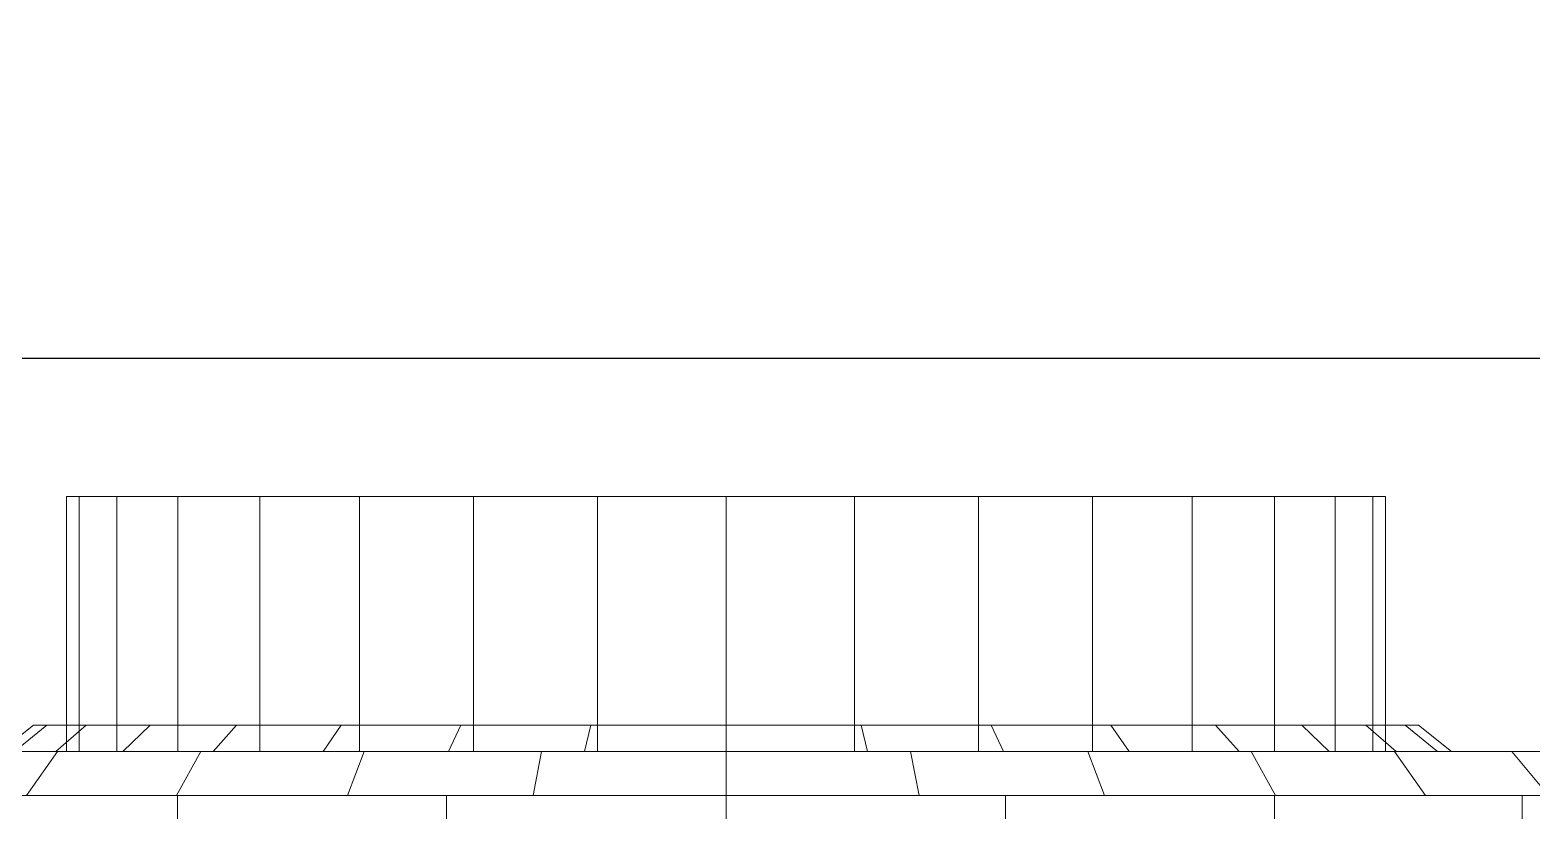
# Model space of a CAD drawing. Header units: millimetres. Extents: x -92759 to 184353, y -15225 to 86714.
# Drawn here: x 57198.5 to 57369.3, y 75073.7 to 75162.5 of the extents above; entities that cross this region are included whole.
import ezdxf

# ---------------------------------------------------------------- set-up
doc = ezdxf.new("R2010")
doc.units = ezdxf.units.MM
for name, color, linetype in [('0-1', 9, 'Continuous'), ('A-_FLORPATT_H-1', 9, 'Continuous'), ('M-ACMV-EAF', 86, 'Continuous')]:
    doc.layers.add(name, color=color, linetype=linetype)
doc.layers.add('M-ACMV_FCU-1', color=86, linetype='Continuous', lineweight=9)

# ---------------------------------------------------------------- blocks, each defined once
blk = doc.blocks.new('A$C3019c3af')
at = {"layer": 'A-_FLORPATT_H-1'}
h = blk.add_hatch(dxfattribs=at)
h.set_pattern_fill('FP_23', color=256, style=0, pattern_type=2)
h.set_pattern_definition([(0, (-26825, 42125), (0, 300), []), (90, (-26825, 42125), (-300, 2e-14), [])])
h.paths.add_polyline_path([(-25089.15, 42483.54), (-25089.99, 42483.54), (-25089.24, 42485.26)])
h.paths.add_polyline_path([(-27725, 41225), (-24975, 41225), (-24975.99, 42189.8), (-25011.02, 42191.3), (-25010.38, 42191.93), (-25012.12, 42193.89), (-25012.12, 42194.54), (-25016.3, 42192.47), (-25016.42, 42191.59), (-25022.18, 42193.81), (-25023.87, 42196.54), (-25025.56, 42200.5), (-25026.87, 42200.79), (-25030, 42200.45), (-25031.4, 42197.48), (-25033.39, 42202.55), (-25031.4, 42204.29), (-25026.87, 42205.91), (-25033.39, 42215.16), (-25035.98, 42221.62), (-25034.88, 42222.57), (-25037.48, 42229.29), (-25037.99, 42229.29), (-25037.99, 42462.45), (-25087.21, 42468.24), (-25089.08, 42478.93), (-25089.99, 42630.95), (-25088.81, 42735.65), (-25086.11, 42740.7), (-25080.53, 42742.44), (-25037.99, 42746.13), (-25037.99, 43264.29), (-25238.99, 43264.29), (-25240.72, 43060.32), (-25239.84, 43056.45), (-25239.84, 43055.01), (-25240.64, 43039.06), (-25238.8, 43024.06), (-25240.59, 42769.56), (-25249.03, 42737.04), (-25256.8, 42718.17), (-25269.5, 42695.71), (-25282.19, 42678.8), (-25297.22, 42662.97), (-25314.37, 42648.75), (-25333.19, 42636.65), (-25352.85, 42627.12), (-25373.22, 42620.07), (-25388.83, 42616.41), (-25407.97, 42613.75), (-25432.34, 42613.36), (-25458, 42616.41), (-25480.9, 42622.29), (-25500.63, 42630.04), (-25519.71, 42640.22), (-25537.79, 42652.8), (-25554.29, 42667.49), (-25567.29, 42682.05), (-25579.29, 42698.8), (-25590.77, 42719.72), (-25598.99, 42740.51), (-25603.95, 42758.94), (-25607.6, 42783.23), (-25607.87, 42808.54), (-25606.17, 43047.48), (-25604.99, 43047.56), (-25606.49, 43074.3), (-25609.55, 43264.29), (-25697.99, 43264.83), (-25698.04, 43266.3), (-25705.68, 43266.27), (-25707.02, 43266.32), (-25712.3, 43270.88), (-25733.39, 43287.33), (-25733.49, 43289.89), (-25734.15, 43291.68), (-25735.98, 43296.62), (-25734.88, 43297.57), (-25737.48, 43304.29), (-25737.99, 43304.29), (-25737.99, 43351.29), (-25740.67, 43351.29), (-25740.67, 43354.29), (-25766.17, 43354.29), (-25766.17, 43346.29), (-25781.99, 43346.29), (-25781.99, 43296.29), (-25797.99, 43296.29), (-25799.6, 42502.57), (-25802.63, 42495.73), (-25807.58, 42491.97), (-25810.23, 42491.63), (-25817.42, 42491.44), (-25818.98, 42495.73), (-25821.37, 42493.46), (-25825.43, 42497.78), (-25826.87, 42501.12), (-25827.58, 42513.45), (-25827.98, 42549.23), (-25827.99, 43296.29), (-25843.99, 43296.29), (-25843.99, 43346.29), (-25859.82, 43346.29), (-25859.82, 43354.29), (-25925, 43354.29), (-25925, 43475), (-24950, 43475), (-24950, 43500), (-27750, 43500), (-27750, 43475), (-27725, 43475), (-27725, 43434.16)])
h.paths.add_polyline_path([(-25022.2, 42192.47), (-25027.95, 42194.5), (-25025.36, 42194.48), (-25022.89, 42192.91)])
h.paths.add_polyline_path([(-25029.45, 42207.91), (-25030.09, 42213.06), (-25030.41, 42211.17), (-25029.97, 42209.68)])
h.paths.add_polyline_path([(-25010, 42229.29), (-25012.39, 42229.29), (-25010.4, 42226.93)])
h.paths.add_polyline_path([(-24997.99, 42217.28), (-24996.47, 42218.78), (-24975.99, 42218.78), (-24976.53, 42457.12), (-25007.99, 42459.73), (-25008.5, 42229.29), (-25010, 42229.29), (-25006.63, 42222.02), (-25002.43, 42218.78)])
h.paths.add_polyline_path([(-25017.53, 42225.96), (-25017.53, 42229.29), (-25018.73, 42228.49)])
h.paths.add_polyline_path([(-25812.99, 42492.1), (-25812.99, 42494.92), (-25814.84, 42494.92)])
h.paths.add_polyline_path([(-25007.99, 42748.73), (-24975, 42752.96), (-24975, 43354.29), (-25005.31, 43354.29), (-25005.31, 43351.29), (-25007.99, 43351.29), (-25007.99, 42748.85)])
h.paths.add_polyline_path([(-25729.45, 43282.91), (-25729.84, 43287.69), (-25730.06, 43284.99), (-25729.5, 43283.08)])
h.paths.add_polyline_path([(-25697.99, 43283.17), (-25697.99, 43286.79), (-25701.32, 43284.75)])
h.paths.add_polyline_path([(-25703.53, 43288.48), (-25704.31, 43291.23), (-25707.49, 43292.28), (-25709.22, 43293.46), (-25711.98, 43291.74), (-25705.92, 43288.89)])
h.paths.add_polyline_path([(-25697.99, 43289.89), (-25698.03, 43292.27), (-25702.92, 43291.45), (-25698.87, 43290.17)])
h.paths.add_polyline_path([(-25710, 43304.29), (-25712.39, 43304.29), (-25710.4, 43301.93)])
h.paths.add_polyline_path([(-25697.99, 43292.28), (-25697.99, 43294.29), (-25606.99, 43294.29), (-25607.76, 43354.29), (-25705.31, 43354.29), (-25705.31, 43351.29), (-25707.99, 43351.29), (-25708.5, 43304.29), (-25710, 43304.29), (-25707.99, 43298.55), (-25702.34, 43293.74), (-25699.6, 43292.82)])
h.paths.add_polyline_path([(-25036.71, 43293.01), (-25037.99, 43351.29), (-25040.67, 43351.29), (-25040.67, 43354.29), (-25239.16, 43354.29), (-25238.99, 43294.29), (-25036.73, 43293.03)])
h.paths.add_polyline_path([(-25717.53, 43300.96), (-25717.53, 43304.29), (-25718.73, 43303.49)])
blk = doc.blocks.new('A$C1d36b151')
at = {"layer": 'M-ACMV-EAF', "lineweight": 5, "invisible_edges": 14}
for points in [[(-192, 73.21, -15.17), (-192, 87.2, 1.87), (-192, 129.19, -26.18), (-192, 108.92, -50.88)], [(-192, 87.2, 126.88), (-192, 73.21, 143.93), (-192, 108.92, 179.63), (-192, 129.19, 154.93)], [(-192, 56.16, -29.16), (-192, 73.21, -15.17), (-192, 108.92, -50.88), (-192, 84.22, -71.15)], [(-192, 73.21, 143.93), (-192, 56.16, 157.92), (-192, 84.22, 199.91), (-192, 108.92, 179.63)], [(-197, 67.22, 49.74), (-197, 68.66, 64.38), (-197, 101.16, 64.38), (-197, 99.09, 43.4)], [(-197, 68.66, 64.38), (-197, 67.22, 79.01), (-197, 99.09, 85.35), (-197, 101.16, 64.38)], [(-197, 62.95, 35.67), (-197, 67.22, 49.74), (-197, 99.09, 43.4), (-197, 92.98, 23.24)], [(-197, 67.22, 79.01), (-197, 62.95, 93.08), (-197, 92.98, 105.51), (-197, 99.09, 85.35)], [(-197, 56.02, 22.71), (-197, 62.95, 35.67), (-197, 92.98, 23.24), (-197, 83.04, 4.65)], [(-197, 62.95, 93.08), (-197, 56.02, 106.04), (-197, 83.04, 124.1), (-197, 92.98, 105.51)], [(-192, 36.71, -39.56), (-192, 56.16, -29.16), (-192, 84.22, -71.15), (-192, 56.04, -86.22)], [(-192, 56.16, 157.92), (-192, 36.71, 168.31), (-192, 56.04, 214.97), (-192, 84.22, 199.91)], [(-197, 46.69, 11.34), (-197, 56.02, 22.71), (-197, 83.04, 4.65), (-197, 69.67, -11.64)], [(-197, 56.02, 106.04), (-197, 46.69, 117.41), (-197, 69.67, 140.39), (-197, 83.04, 124.1)], [(-200, 67.22, 49.74), (-200, 68.66, 64.38), (-200, 72.41, 64.38), (-200, 70.9, 49.01)], [(-200, 68.66, 64.38), (-200, 67.22, 79.01), (-200, 70.9, 79.74), (-200, 72.41, 64.38)], [(-200, 62.95, 35.67), (-200, 67.22, 49.74), (-200, 70.9, 49.01), (-200, 66.42, 34.24)], [(-200, 67.22, 79.01), (-200, 62.95, 93.08), (-200, 66.42, 94.51), (-200, 70.9, 79.74)], [(-226, 57.41, 51.69), (-226, 58.66, 64.38), (-226, 68.66, 64.38), (-226, 67.22, 49.74)], [(-226, 58.66, 64.38), (-226, 57.41, 77.06), (-226, 67.22, 79.01), (-226, 68.66, 64.38)], [(-197, 35.33, 2.02), (-197, 46.69, 11.34), (-197, 69.67, -11.64), (-197, 53.38, -25.01)], [(-197, 46.69, 117.41), (-197, 35.33, 126.74), (-197, 53.38, 153.76), (-197, 69.67, 140.39)], [(-226, 53.71, 39.5), (-226, 57.41, 51.69), (-226, 67.22, 49.74), (-226, 62.95, 35.67)], [(-226, 57.41, 77.06), (-226, 53.71, 89.25), (-226, 62.95, 93.08), (-226, 67.22, 79.01)], [(-200, 56.02, 22.71), (-200, 62.95, 35.67), (-200, 66.42, 34.24), (-200, 59.14, 20.62)], [(-200, 62.95, 93.08), (-200, 56.02, 106.04), (-200, 59.14, 108.13), (-200, 66.42, 94.51)], [(-226, 47.71, 28.26), (-226, 53.71, 39.5), (-226, 62.95, 35.67), (-226, 56.02, 22.71)], [(-226, 53.71, 89.25), (-226, 47.71, 100.49), (-226, 56.02, 106.04), (-226, 62.95, 93.08)], [(-200, 46.69, 11.34), (-200, 56.02, 22.71), (-200, 59.14, 20.62), (-200, 49.34, 8.69)], [(-200, 56.02, 106.04), (-200, 46.69, 117.41), (-200, 49.34, 120.06), (-200, 59.14, 108.13)], [(-226, 39.62, 18.41), (-226, 47.71, 28.26), (-226, 56.02, 22.71), (-226, 46.69, 11.34)], [(-226, 47.71, 100.49), (-226, 39.62, 110.34), (-226, 46.69, 117.41), (-226, 56.02, 106.04)], [(-192, 15.61, -45.96), (-192, 36.71, -39.56), (-192, 56.04, -86.22), (-192, 25.46, -95.49)], [(-192, 36.71, 168.31), (-192, 15.61, 174.71), (-192, 25.46, 224.24), (-192, 56.04, 214.97)], [(-197, 22.36, -4.92), (-197, 35.33, 2.02), (-197, 53.38, -25.01), (-197, 34.8, -34.94)], [(-197, 35.33, 126.74), (-197, 22.36, 133.67), (-197, 34.8, 163.69), (-197, 53.38, 153.76)], [(-200, 35.33, 2.02), (-200, 46.69, 11.34), (-200, 49.34, 8.69), (-200, 37.41, -1.1)], [(-200, 46.69, 117.41), (-200, 35.33, 126.74), (-200, 37.41, 129.85), (-200, 49.34, 120.06)], [(-226, 29.77, 10.33), (-226, 39.62, 18.41), (-226, 46.69, 11.34), (-226, 35.33, 2.02)], [(-226, 39.62, 110.34), (-226, 29.77, 118.42), (-226, 35.33, 126.74), (-226, 46.69, 117.41)], [(-200, 22.36, -4.92), (-200, 35.33, 2.02), (-200, 37.41, -1.1), (-200, 23.8, -8.38)], [(-200, 35.33, 126.74), (-200, 22.36, 133.67), (-200, 23.8, 137.13), (-200, 37.41, 129.85)], [(-226, 18.53, 4.32), (-226, 29.77, 10.33), (-226, 35.33, 2.02), (-226, 22.36, -4.92)], [(-226, 29.77, 118.42), (-226, 18.53, 124.43), (-226, 22.36, 133.67), (-226, 35.33, 126.74)], [(-197, 8.29, -9.18), (-197, 22.36, -4.92), (-197, 34.8, -34.94), (-197, 14.63, -41.06)], [(-197, 22.36, 133.67), (-197, 8.29, 137.93), (-197, 14.63, 169.81), (-197, 34.8, 163.69)], [(-192, -6.34, -48.12), (-192, 15.61, -45.96), (-192, 25.46, -95.49), (-192, -6.34, -98.62)], [(-192, 15.61, 174.71), (-192, -6.34, 176.88), (-192, -6.34, 227.38), (-192, 25.46, 224.24)], [(-226, 6.34, 0.62), (-226, 18.53, 4.32), (-226, 22.36, -4.92), (-226, 8.29, -9.18)], [(-226, 18.53, 124.43), (-226, 6.34, 128.13), (-226, 8.29, 137.93), (-226, 22.36, 133.67)], [(-200, 8.29, -9.18), (-200, 22.36, -4.92), (-200, 23.8, -8.38), (-200, 9.02, -12.86)], [(-200, 22.36, 133.67), (-200, 8.29, 137.93), (-200, 9.02, 141.61), (-200, 23.8, 137.13)], [(-197, -6.34, -10.62), (-197, 8.29, -9.18), (-197, 14.63, -41.06), (-197, -6.34, -43.12)], [(-197, 8.29, 137.93), (-197, -6.34, 139.38), (-197, -6.34, 171.88), (-197, 14.63, 169.81)], [(-200, -6.34, -10.62), (-200, 8.29, -9.18), (-200, 9.02, -12.86), (-200, -6.34, -14.37)], [(-200, 8.29, 137.93), (-200, -6.34, 139.38), (-200, -6.34, 143.13), (-200, 9.02, 141.61)], [(-226, -6.34, -0.62), (-226, 6.34, 0.62), (-226, 8.29, -9.18), (-226, -6.34, -10.62)], [(-226, 6.34, 128.13), (-226, -6.34, 129.38), (-226, -6.34, 139.38), (-226, 8.29, 137.93)], [(-226, -6.34, 129.38), (-226, -19.02, 128.13), (-226, -20.97, 137.93), (-226, -6.34, 139.38)], [(-226, -19.02, 0.62), (-226, -6.34, -0.62), (-226, -6.34, -10.62), (-226, -20.97, -9.18)], [(-200, -6.34, 139.38), (-200, -20.97, 137.93), (-200, -21.7, 141.61), (-200, -6.34, 143.13)], [(-200, -20.97, -9.18), (-200, -6.34, -10.62), (-200, -6.34, -14.37), (-200, -21.7, -12.86)], [(-197, -6.34, 139.38), (-197, -20.97, 137.93), (-197, -27.31, 169.81), (-197, -6.34, 171.88)], [(-197, -20.97, -9.18), (-197, -6.34, -10.62), (-197, -6.34, -43.12), (-197, -27.31, -41.06)], [(-192, -6.34, 176.88), (-192, -28.29, 174.71), (-192, -38.14, 224.24), (-192, -6.34, 227.38)], [(-192, -28.29, -45.96), (-192, -6.34, -48.12), (-192, -6.34, -98.62), (-192, -38.14, -95.49)], [(-226, -19.02, 128.13), (-226, -31.21, 124.43), (-226, -35.04, 133.67), (-226, -20.97, 137.93)], [(-226, -31.21, 4.32), (-226, -19.02, 0.62), (-226, -20.97, -9.18), (-226, -35.04, -4.92)], [(-200, -20.97, 137.93), (-200, -35.04, 133.67), (-200, -36.48, 137.13), (-200, -21.7, 141.61)], [(-200, -35.04, -4.92), (-200, -20.97, -9.18), (-200, -21.7, -12.86), (-200, -36.48, -8.38)], [(-197, -20.97, 137.93), (-197, -35.04, 133.67), (-197, -47.48, 163.69), (-197, -27.31, 169.81)], [(-197, -35.04, -4.92), (-197, -20.97, -9.18), (-197, -27.31, -41.06), (-197, -47.48, -34.94)], [(-192, -28.29, 174.71), (-192, -49.39, 168.31), (-192, -68.72, 214.97), (-192, -38.14, 224.24)], [(-192, -49.39, -39.56), (-192, -28.29, -45.96), (-192, -38.14, -95.49), (-192, -68.72, -86.22)], [(-226, -31.21, 124.43), (-226, -42.45, 118.42), (-226, -48.01, 126.74), (-226, -35.04, 133.67)], [(-226, -42.45, 10.33), (-226, -31.21, 4.32), (-226, -35.04, -4.92), (-226, -48.01, 2.02)], [(-200, -35.04, 133.67), (-200, -48.01, 126.74), (-200, -50.09, 129.85), (-200, -36.48, 137.13)], [(-200, -48.01, 2.02), (-200, -35.04, -4.92), (-200, -36.48, -8.38), (-200, -50.09, -1.1)], [(-197, -35.04, 133.67), (-197, -48.01, 126.74), (-197, -66.06, 153.76), (-197, -47.48, 163.69)], [(-197, -48.01, 2.02), (-197, -35.04, -4.92), (-197, -47.48, -34.94), (-197, -66.06, -25.01)], [(-226, -42.45, 118.42), (-226, -52.3, 110.34), (-226, -59.37, 117.41), (-226, -48.01, 126.74)], [(-226, -52.3, 18.41), (-226, -42.45, 10.33), (-226, -48.01, 2.02), (-226, -59.37, 11.34)], [(-200, -48.01, 126.74), (-200, -59.37, 117.41), (-200, -62.03, 120.06), (-200, -50.09, 129.85)], [(-200, -59.37, 11.34), (-200, -48.01, 2.02), (-200, -50.09, -1.1), (-200, -62.03, 8.69)], [(-197, -48.01, 126.74), (-197, -59.37, 117.41), (-197, -82.35, 140.39), (-197, -66.06, 153.76)], [(-197, -59.37, 11.34), (-197, -48.01, 2.02), (-197, -66.06, -25.01), (-197, -82.35, -11.64)], [(-192, -49.39, 168.31), (-192, -68.84, 157.92), (-192, -96.9, 199.91), (-192, -68.72, 214.97)], [(-192, -68.84, -29.16), (-192, -49.39, -39.56), (-192, -68.72, -86.22), (-192, -96.9, -71.15)], [(-226, -52.3, 110.34), (-226, -60.39, 100.49), (-226, -68.7, 106.04), (-226, -59.37, 117.41)], [(-226, -60.39, 28.26), (-226, -52.3, 18.41), (-226, -59.37, 11.34), (-226, -68.7, 22.71)], [(-200, -59.37, 117.41), (-200, -68.7, 106.04), (-200, -71.82, 108.13), (-200, -62.03, 120.06)], [(-200, -68.7, 22.71), (-200, -59.37, 11.34), (-200, -62.03, 8.69), (-200, -71.82, 20.62)], [(-197, -59.37, 117.41), (-197, -68.7, 106.04), (-197, -95.72, 124.1), (-197, -82.35, 140.39)], [(-197, -68.7, 22.71), (-197, -59.37, 11.34), (-197, -82.35, -11.64), (-197, -95.72, 4.65)], [(-226, -60.39, 100.49), (-226, -66.39, 89.25), (-226, -75.63, 93.08), (-226, -68.7, 106.04)], [(-226, -66.39, 39.5), (-226, -60.39, 28.26), (-226, -68.7, 22.71), (-226, -75.63, 35.67)], [(-226, -66.39, 89.25), (-226, -70.09, 77.06), (-226, -79.9, 79.01), (-226, -75.63, 93.08)], [(-226, -70.09, 51.69), (-226, -66.39, 39.5), (-226, -75.63, 35.67), (-226, -79.9, 49.74)], [(-200, -68.7, 106.04), (-200, -75.63, 93.08), (-200, -79.1, 94.51), (-200, -71.82, 108.13)], [(-200, -75.63, 35.67), (-200, -68.7, 22.71), (-200, -71.82, 20.62), (-200, -79.1, 34.24)], [(-197, -68.7, 106.04), (-197, -75.63, 93.08), (-197, -105.66, 105.51), (-197, -95.72, 124.1)], [(-197, -75.63, 35.67), (-197, -68.7, 22.71), (-197, -95.72, 4.65), (-197, -105.66, 23.24)], [(-192, -68.84, 157.92), (-192, -85.89, 143.93), (-192, -121.6, 179.63), (-192, -96.9, 199.91)], [(-192, -85.89, -15.17), (-192, -68.84, -29.16), (-192, -96.9, -71.15), (-192, -121.6, -50.88)], [(-226, -70.09, 77.06), (-226, -71.34, 64.38), (-226, -81.34, 64.38), (-226, -79.9, 79.01)], [(-226, -71.34, 64.38), (-226, -70.09, 51.69), (-226, -79.9, 49.74), (-226, -81.34, 64.38)], [(-200, -75.63, 93.08), (-200, -79.9, 79.01), (-200, -83.58, 79.74), (-200, -79.1, 94.51)], [(-200, -79.9, 49.74), (-200, -75.63, 35.67), (-200, -79.1, 34.24), (-200, -83.58, 49.01)], [(-197, -75.63, 93.08), (-197, -79.9, 79.01), (-197, -111.77, 85.35), (-197, -105.66, 105.51)], [(-197, -79.9, 49.74), (-197, -75.63, 35.67), (-197, -105.66, 23.24), (-197, -111.77, 43.4)], [(-200, -79.9, 79.01), (-200, -81.34, 64.38), (-200, -85.09, 64.38), (-200, -83.58, 79.74)], [(-200, -81.34, 64.38), (-200, -79.9, 49.74), (-200, -83.58, 49.01), (-200, -85.09, 64.38)], [(-197, -79.9, 79.01), (-197, -81.34, 64.38), (-197, -113.84, 64.38), (-197, -111.77, 85.35)], [(-197, -81.34, 64.38), (-197, -79.9, 49.74), (-197, -111.77, 43.4), (-197, -113.84, 64.38)]]:
    blk.add_3dface(points, dxfattribs=at)
at = {"layer": 'M-ACMV-EAF', "lineweight": 5}
mesh = blk.add_polymesh((2, 32), dxfattribs=dict(at, n_close=True))
for k, corner in enumerate([(-192, -6.34, 227.38), (-192, -38.14, 224.24), (-192, -68.72, 214.97), (-192, -96.9, 199.91), (-192, -121.6, 179.63), (-192, -141.87, 154.93), (-192, -156.93, 126.75), (-192, -166.21, 96.18), (-192, -169.34, 64.38), (-192, -166.21, 32.58), (-192, -156.93, 2), (-192, -141.87, -26.18), (-192, -121.6, -50.88), (-192, -96.9, -71.15), (-192, -68.72, -86.22), (-192, -38.14, -95.49), (-192, -6.34, -98.62), (-192, 25.46, -95.49), (-192, 56.04, -86.22), (-192, 84.22, -71.15), (-192, 108.92, -50.88), (-192, 129.19, -26.18), (-192, 144.25, 2), (-192, 153.53, 32.58), (-192, 156.66, 64.38), (-192, 153.53, 96.18), (-192, 144.25, 126.75), (-192, 129.19, 154.93), (-192, 108.92, 179.63), (-192, 84.22, 199.91), (-192, 56.04, 214.97), (-192, 25.46, 224.24), (-111.5, -6.34, 227.38), (-111.5, -38.14, 224.24), (-111.5, -68.72, 214.97), (-111.5, -96.9, 199.91), (-111.5, -121.6, 179.63), (-111.5, -141.87, 154.93), (-111.5, -156.93, 126.75), (-111.5, -166.21, 96.18), (-111.5, -169.34, 64.38), (-111.5, -166.21, 32.58), (-111.5, -156.93, 2), (-111.5, -141.87, -26.18), (-111.5, -121.6, -50.88), (-111.5, -96.9, -71.15), (-111.5, -68.72, -86.22), (-111.5, -38.14, -95.49), (-111.5, -6.34, -98.62), (-111.5, 25.46, -95.49), (-111.5, 56.04, -86.22), (-111.5, 84.22, -71.15), (-111.5, 108.92, -50.88), (-111.5, 129.19, -26.18), (-111.5, 144.25, 2), (-111.5, 153.53, 32.58), (-111.5, 156.66, 64.38), (-111.5, 153.53, 96.18), (-111.5, 144.25, 126.75), (-111.5, 129.19, 154.93), (-111.5, 108.92, 179.63), (-111.5, 84.22, 199.91), (-111.5, 56.04, 214.97), (-111.5, 25.46, 224.24)]):
    mesh.set_mesh_vertex(divmod(k, 32), corner)
mesh = blk.add_polymesh((2, 32), dxfattribs=dict(at, n_close=True))
for k, corner in enumerate([(-197, -6.34, 171.88), (-197, -27.31, 169.81), (-197, -47.48, 163.69), (-197, -66.06, 153.76), (-197, -82.35, 140.39), (-197, -95.72, 124.1), (-197, -105.66, 105.51), (-197, -111.77, 85.35), (-197, -113.84, 64.38), (-197, -111.77, 43.4), (-197, -105.66, 23.24), (-197, -95.72, 4.65), (-197, -82.35, -11.64), (-197, -66.06, -25.01), (-197, -47.48, -34.94), (-197, -27.31, -41.06), (-197, -6.34, -43.12), (-197, 14.63, -41.06), (-197, 34.8, -34.94), (-197, 53.38, -25.01), (-197, 69.67, -11.64), (-197, 83.04, 4.65), (-197, 92.98, 23.24), (-197, 99.09, 43.4), (-197, 101.16, 64.38), (-197, 99.09, 85.35), (-197, 92.98, 105.51), (-197, 83.04, 124.1), (-197, 69.67, 140.39), (-197, 53.38, 153.76), (-197, 34.8, 163.69), (-197, 14.63, 169.81), (-192, -6.34, 176.88), (-192, -28.29, 174.71), (-192, -49.39, 168.31), (-192, -68.84, 157.92), (-192, -85.89, 143.93), (-192, -99.88, 126.88), (-192, -110.28, 107.43), (-192, -116.68, 86.32), (-192, -118.84, 64.38), (-192, -116.68, 42.43), (-192, -110.28, 21.32), (-192, -99.88, 1.87), (-192, -85.89, -15.17), (-192, -68.84, -29.16), (-192, -49.39, -39.56), (-192, -28.29, -45.96), (-192, -6.34, -48.12), (-192, 15.61, -45.96), (-192, 36.71, -39.56), (-192, 56.16, -29.16), (-192, 73.21, -15.17), (-192, 87.2, 1.87), (-192, 97.6, 21.32), (-192, 104, 42.43), (-192, 106.16, 64.38), (-192, 104, 86.32), (-192, 97.6, 107.43), (-192, 87.2, 126.88), (-192, 73.21, 143.93), (-192, 56.16, 157.92), (-192, 36.71, 168.31), (-192, 15.61, 174.71)]):
    mesh.set_mesh_vertex(divmod(k, 32), corner)
mesh = blk.add_polymesh((2, 32), dxfattribs=dict(at, n_close=True))
for k, corner in enumerate([(-200, -6.34, 143.13), (-200, -21.7, 141.61), (-200, -36.48, 137.13), (-200, -50.09, 129.85), (-200, -62.03, 120.06), (-200, -71.82, 108.13), (-200, -79.1, 94.51), (-200, -83.58, 79.74), (-200, -85.09, 64.38), (-200, -83.58, 49.01), (-200, -79.1, 34.24), (-200, -71.82, 20.62), (-200, -62.03, 8.69), (-200, -50.09, -1.1), (-200, -36.48, -8.38), (-200, -21.7, -12.86), (-200, -6.34, -14.37), (-200, 9.02, -12.86), (-200, 23.8, -8.38), (-200, 37.41, -1.1), (-200, 49.34, 8.69), (-200, 59.14, 20.62), (-200, 66.42, 34.24), (-200, 70.9, 49.01), (-200, 72.41, 64.38), (-200, 70.9, 79.74), (-200, 66.42, 94.51), (-200, 59.14, 108.13), (-200, 49.34, 120.06), (-200, 37.41, 129.85), (-200, 23.8, 137.13), (-200, 9.02, 141.61), (-197, -6.34, 146.88), (-197, -22.44, 145.29), (-197, -37.91, 140.6), (-197, -52.17, 132.97), (-197, -64.68, 122.71), (-197, -74.94, 110.21), (-197, -82.56, 95.95), (-197, -87.26, 80.47), (-197, -88.84, 64.38), (-197, -87.26, 48.28), (-197, -82.56, 32.8), (-197, -74.94, 18.54), (-197, -64.68, 6.04), (-197, -52.17, -4.22), (-197, -37.91, -11.84), (-197, -22.44, -16.54), (-197, -6.34, -18.12), (-197, 9.75, -16.54), (-197, 25.23, -11.84), (-197, 39.49, -4.22), (-197, 52, 6.04), (-197, 62.26, 18.54), (-197, 69.88, 32.8), (-197, 74.57, 48.28), (-197, 76.16, 64.38), (-197, 74.57, 80.47), (-197, 69.88, 95.95), (-197, 62.26, 110.21), (-197, 52, 122.71), (-197, 39.49, 132.97), (-197, 25.23, 140.6), (-197, 9.75, 145.29)]):
    mesh.set_mesh_vertex(divmod(k, 32), corner)
mesh = blk.add_polymesh((2, 32), dxfattribs=dict(at, n_close=True))
for k, corner in enumerate([(-226, -6.34, 139.38), (-226, -20.97, 137.93), (-226, -35.04, 133.67), (-226, -48.01, 126.74), (-226, -59.37, 117.41), (-226, -68.7, 106.04), (-226, -75.63, 93.08), (-226, -79.9, 79.01), (-226, -81.34, 64.38), (-226, -79.9, 49.74), (-226, -75.63, 35.67), (-226, -68.7, 22.71), (-226, -59.37, 11.34), (-226, -48.01, 2.02), (-226, -35.04, -4.92), (-226, -20.97, -9.18), (-226, -6.34, -10.62), (-226, 8.29, -9.18), (-226, 22.36, -4.92), (-226, 35.33, 2.02), (-226, 46.69, 11.34), (-226, 56.02, 22.71), (-226, 62.95, 35.67), (-226, 67.22, 49.74), (-226, 68.66, 64.38), (-226, 67.22, 79.01), (-226, 62.95, 93.08), (-226, 56.02, 106.04), (-226, 46.69, 117.41), (-226, 35.33, 126.74), (-226, 22.36, 133.67), (-226, 8.29, 137.93), (-197, -6.34, 139.38), (-197, -20.97, 137.93), (-197, -35.04, 133.67), (-197, -48.01, 126.74), (-197, -59.37, 117.41), (-197, -68.7, 106.04), (-197, -75.63, 93.08), (-197, -79.9, 79.01), (-197, -81.34, 64.38), (-197, -79.9, 49.74), (-197, -75.63, 35.67), (-197, -68.7, 22.71), (-197, -59.37, 11.34), (-197, -48.01, 2.02), (-197, -35.04, -4.92), (-197, -20.97, -9.18), (-197, -6.34, -10.62), (-197, 8.29, -9.18), (-197, 22.36, -4.92), (-197, 35.33, 2.02), (-197, 46.69, 11.34), (-197, 56.02, 22.71), (-197, 62.95, 35.67), (-197, 67.22, 49.74), (-197, 68.66, 64.38), (-197, 67.22, 79.01), (-197, 62.95, 93.08), (-197, 56.02, 106.04), (-197, 46.69, 117.41), (-197, 35.33, 126.74), (-197, 22.36, 133.67), (-197, 8.29, 137.93)]):
    mesh.set_mesh_vertex(divmod(k, 32), corner)
blk = doc.blocks.new('ACMV_B8_L2')
at = {"layer": 'M-ACMV-EAF', "rotation": 270}
blk.add_blockref('A$C1d36b151', (117947.54, -30832.44), dxfattribs=at)

msp = doc.modelspace()

# ---------------------------------------------------------------- block references
at = {"layer": '0-1'}
msp.add_blockref('A$C3019c3af', (82701.06, 32741.24), dxfattribs=at)
at = {"layer": 'M-ACMV_FCU-1'}
msp.add_blockref('ACMV_B8_L2', (-60663.56, 105715.91), dxfattribs=at)

doc.saveas('drawing.dxf')
